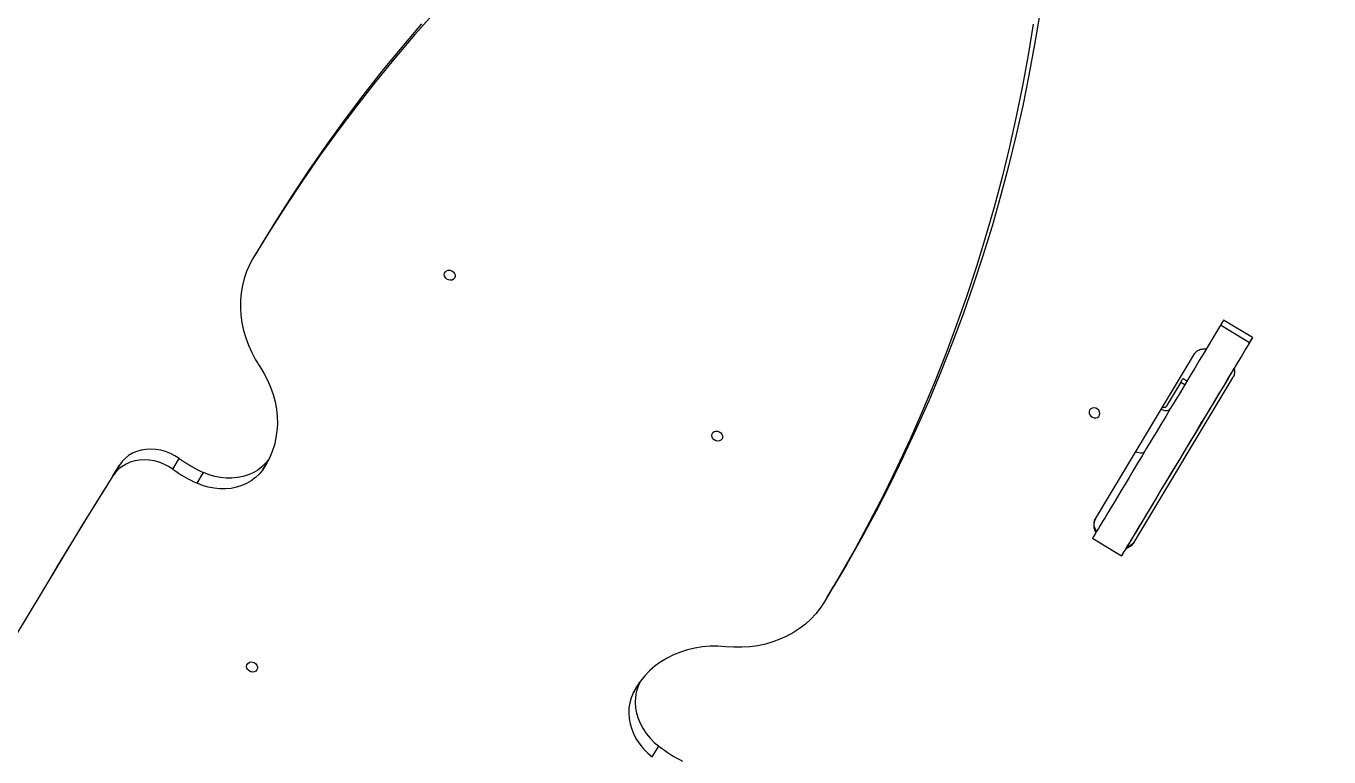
# Model space of a CAD drawing. Header units: millimetres. Extents: x -7098 to 6497, y -6127 to 5201.
# Drawn here: x -1376 to -568, y -225 to 228 of the extents above; entities that cross this region are included whole.
import ezdxf

# ---------------------------------------------------------------- set-up
doc = ezdxf.new("R2010")
doc.units = ezdxf.units.MM
doc.layers.add('DIKOM_ОБЪЕКТ', color=7, linetype='Continuous')
doc.layers.add('DIKOM_РАЗМЕР_ЗОНА', color=7, linetype='Continuous')
doc.styles.add('style1', font='arial.ttf', dxfattribs={"width": 0.8})
doc.dimstyles.new('1-50', dxfattribs={"dimtxt": 300, "dimasz": 200, "dimexe": 100, "dimexo": 0, "dimgap": 100, "dimtad": 1, "dimdec": 0, "dimtxsty": 'style1', "dimcen": 0, "dimclrd": 7, "dimclre": 7, "dimadec": 1, "dimazin": 2, "dimtfac": 1, "dimtdec": 0, "dimtmove": 1, "dimatfit": 3, "dimfxl": 0, "dimlwd": 25, "dimlwe": 18, "dimarcsym": 0})

# ---------------------------------------------------------------- blocks, each defined once
blk = doc.blocks.new('*D19')
at = {"layer": 'Defpoints', "color": 0, "transparency": 16777216}
for p in [(-3422.39, 1730.25), (4498.46, 1730.25), (-3422.39, -5447.23)]:
    blk.add_point(p, dxfattribs=at)
at = {"layer": 'DIKOM_РАЗМЕР_ЗОНА', "color": 7, "lineweight": 18, "transparency": 16777216}
for p, q in [((-3422.39, 1730.25), (-3422.39, -5547.23)), ((4498.46, 1730.25), (4498.46, -5547.23))]:
    blk.add_line(p, q, dxfattribs=at)
at = {"layer": 'DIKOM_РАЗМЕР_ЗОНА', "color": 7, "lineweight": 25, "transparency": 16777216}
blk.add_line((4298.46, -5447.23), (-3222.39, -5447.23), dxfattribs=at)
at = {"layer": 'DIKOM_РАЗМЕР_ЗОНА', "color": 7, "transparency": 16777216}
for points in [[(-3222.39, -5413.9), (-3222.39, -5480.57), (-3422.39, -5447.23)], [(4298.46, -5413.9), (4298.46, -5480.57), (4498.46, -5447.23)]]:
    blk.add_solid(points, dxfattribs=at)
at = {"layer": 'DIKOM_РАЗМЕР_ЗОНА', "color": 0, "transparency": 16777216, "insert": (538.03, -5194.06), "char_height": 300, "attachment_point": 5, "style": 'style1'}
blk.add_mtext('7900', dxfattribs=at)
blk = doc.blocks.new('*D20')
at = {"layer": 'Defpoints', "color": 0, "transparency": 16777216}
for p in [(-611.97, 3700.63), (-5926, -2746.55), (-167.79, -2746.55)]:
    blk.add_point(p, dxfattribs=at)
at = {"layer": 'DIKOM_РАЗМЕР_ЗОНА', "color": 7, "lineweight": 18, "transparency": 16777216}
for p, q in [((-611.97, 3700.63), (-6026, 3700.63)), ((-167.79, -2746.55), (-6026, -2746.55))]:
    blk.add_line(p, q, dxfattribs=at)
at = {"layer": 'DIKOM_РАЗМЕР_ЗОНА', "color": 7, "lineweight": 25, "transparency": 16777216}
blk.add_line((-5926, 3500.63), (-5926, -2546.55), dxfattribs=at)
at = {"layer": 'DIKOM_РАЗМЕР_ЗОНА', "color": 7, "transparency": 16777216}
for points in [[(-5959.34, 3500.63), (-5892.67, 3500.63), (-5926, 3700.63)], [(-5959.34, -2546.55), (-5892.67, -2546.55), (-5926, -2746.55)]]:
    blk.add_solid(points, dxfattribs=at)
at = {"layer": 'DIKOM_РАЗМЕР_ЗОНА', "color": 0, "transparency": 16777216, "insert": (-6179.18, 477.04), "char_height": 300, "attachment_point": 5, "rotation": 90, "style": 'style1'}
blk.add_mtext('6450', dxfattribs=at)
blk = doc.blocks.new('*D18')
at = {"layer": 'Defpoints', "color": 0, "transparency": 16777216}
for p in [(-621.7, 5200.63), (-6648, -4870.84), (-133.42, -4870.84)]:
    blk.add_point(p, dxfattribs=at)
at = {"layer": 'DIKOM_РАЗМЕР_ЗОНА', "color": 7, "lineweight": 18, "transparency": 16777216}
for p, q in [((-621.7, 5200.63), (-6748, 5200.63)), ((-133.42, -4870.84), (-6748, -4870.84))]:
    blk.add_line(p, q, dxfattribs=at)
at = {"layer": 'DIKOM_РАЗМЕР_ЗОНА', "color": 7, "lineweight": 25, "transparency": 16777216}
blk.add_line((-6648, 5000.63), (-6648, -4670.84), dxfattribs=at)
at = {"layer": 'DIKOM_РАЗМЕР_ЗОНА', "color": 7, "transparency": 16777216}
for points in [[(-6681.34, 5000.63), (-6614.67, 5000.63), (-6648, 5200.63)], [(-6681.34, -4670.84), (-6614.67, -4670.84), (-6648, -4870.84)]]:
    blk.add_solid(points, dxfattribs=at)
at = {"layer": 'DIKOM_РАЗМЕР_ЗОНА', "color": 0, "transparency": 16777216, "insert": (-6901.18, 458.27), "char_height": 300, "attachment_point": 5, "rotation": 90, "style": 'style1'}
blk.add_mtext('10100', dxfattribs=at)
blk = doc.blocks.new('*D17')
at = {"layer": 'Defpoints', "color": 0, "transparency": 16777216}
for p in [(-5422.39, 1752.13), (6497.47, 1509.82), (-5422.39, -6026.73)]:
    blk.add_point(p, dxfattribs=at)
at = {"layer": 'DIKOM_РАЗМЕР_ЗОНА', "color": 7, "lineweight": 18, "transparency": 16777216}
for p, q in [((-5422.39, 1752.13), (-5422.39, -6126.73)), ((6497.47, 1509.82), (6497.47, -6126.73))]:
    blk.add_line(p, q, dxfattribs=at)
at = {"layer": 'DIKOM_РАЗМЕР_ЗОНА', "color": 7, "lineweight": 25, "transparency": 16777216}
blk.add_line((6297.47, -6026.73), (-5222.39, -6026.73), dxfattribs=at)
at = {"layer": 'DIKOM_РАЗМЕР_ЗОНА', "color": 7, "transparency": 16777216}
for points in [[(-5222.39, -5993.4), (-5222.39, -6060.07), (-5422.39, -6026.73)], [(6297.47, -5993.4), (6297.47, -6060.07), (6497.47, -6026.73)]]:
    blk.add_solid(points, dxfattribs=at)
at = {"layer": 'DIKOM_РАЗМЕР_ЗОНА', "color": 0, "transparency": 16777216, "insert": (537.54, -5773.56), "char_height": 300, "attachment_point": 5, "style": 'style1'}
blk.add_mtext('11900', dxfattribs=at)

msp = doc.modelspace()

# ---------------------------------------------------------------- linework, layer by layer
at = {"layer": 'DIKOM_ОБЪЕКТ', "color": 7, "linetype": 'Continuous', "lineweight": 15}
for p, q in [((-1229.48, 93.54), (-1233.47, 86.88)), ((-617.28, 31.72), (-635.28, 42.53)), ((-615.33, 34.97), (-633.33, 45.79)), ((-712.8, -77.35), (-651.38, 24.89)), ((-651.38, 24.89), (-651.38, 24.89)), ((-689.07, -92.21), (-627.38, 10.46)), ((-656.04, 7.99), (-658.6, 9.53)), ((-626.91, 15.69), (-628.66, 12.77)), ((-628.66, 12.77), (-628.66, 12.77)), ((-659.94, 7.3), (-669.01, -7.79)), ((-659.94, 7.3), (-657.38, 5.76)), ((-1284.98, -46.64), (-1280.98, -39.99)), ((-1322.08, -50.8), (-1318.08, -44.14)), ((-1229.44, -47.19), (-1225.44, -40.53)), ((-1269.93, -55.35), (-1265.93, -48.69)), ((-714.57, -89.44), (-696.57, -100.26)), ((-694.45, -96.73), (-692.91, -94.16)), ((-1358.58, -109.95), (-1362.58, -116.61)), ((-879.18, -126.01), (-875.18, -119.35)), ((-999.44, -185.38), (-995.44, -178.73)), ((-987.64, -224.96), (-983.64, -218.31))]:
    msp.add_line(p, q, dxfattribs=at)
at = {"layer": 'DIKOM_ОБЪЕКТ', "color": 7, "linetype": 'Continuous', "lineweight": 15, "flags": 128}
for points in [[(-1122.14, 237), (-1134.82, 222.69), (-1147.2, 208.14), (-1159.29, 193.36), (-1171.08, 178.36), (-1182.56, 163.14), (-1193.73, 147.7), (-1204.59, 132.05), (-1215.13, 116.2), (-1225.36, 100.14), (-1235.27, 83.88)], [(-747.35, 235.74), (-750.5, 216.6), (-754.02, 197.57), (-757.89, 178.63), (-762.11, 159.81), (-766.7, 141.1), (-771.64, 122.5), (-776.93, 104.04), (-782.57, 85.7), (-788.56, 67.5), (-794.9, 49.43), (-801.58, 31.52), (-808.61, 13.75), (-815.99, -3.86), (-823.7, -21.31), (-831.75, -38.59), (-840.13, -55.7), (-848.85, -72.63), (-857.9, -89.39), (-867.28, -105.96), (-875.18, -119.35)], [(-1130.82, 229.34), (-1143.2, 214.79), (-1155.29, 200.02), (-1167.08, 185.02), (-1178.56, 169.8), (-1189.73, 154.36), (-1200.59, 138.71), (-1211.13, 122.85), (-1221.36, 106.8), (-1229.48, 93.54)], [(-751.35, 229.08), (-754.5, 209.95), (-758.01, 190.91), (-761.89, 171.98), (-766.11, 153.15), (-770.7, 134.44), (-775.63, 115.85), (-780.93, 97.38), (-786.57, 79.04), (-792.56, 60.84), (-798.9, 42.78), (-805.58, 24.86), (-812.61, 7.1), (-819.98, -10.51), (-827.7, -27.96), (-835.75, -45.24), (-844.13, -62.35), (-852.85, -79.29), (-861.9, -96.05), (-871.28, -112.61), (-880.98, -128.99)], [(-1235.27, 83.88), (-1237.4, 79.94), (-1239.21, 75.83), (-1240.67, 71.57), (-1241.8, 67.18), (-1242.57, 62.68), (-1242.99, 58.1), (-1243.05, 53.46), (-1242.75, 48.78), (-1242.1, 44.09), (-1241.1, 39.41), (-1239.75, 34.76), (-1238.06, 30.16), (-1236.04, 25.64), (-1233.69, 21.23), (-1231.04, 16.93)], [(-1110.25, 71.78), (-1110.91, 71.04), (-1111.82, 70.58), (-1112.9, 70.45), (-1114, 70.65), (-1115.03, 71.17), (-1115.86, 71.96), (-1116.41, 72.92), (-1116.62, 73.95), (-1116.46, 74.94), (-1115.95, 75.78), (-1115.15, 76.39), (-1114.14, 76.69), (-1113.04, 76.66), (-1111.96, 76.29), (-1111.01, 75.63), (-1110.31, 74.75), (-1109.93, 73.74), (-1109.91, 72.71), (-1110.25, 71.78)], [(-635.28, 42.53), (-637.71, 38.49), (-640.25, 34.27), (-642.88, 29.89), (-645.6, 25.36), (-648.4, 20.71), (-651.26, 15.94), (-654.18, 11.08), (-657.14, 6.15), (-660.14, 1.17), (-663.15, -3.85), (-666.18, -8.88), (-669.2, -13.91), (-672.21, -18.92), (-675.19, -23.89), (-678.14, -28.8), (-681.04, -33.62), (-683.88, -38.35), (-686.65, -42.97), (-689.35, -47.44), (-691.95, -51.77), (-694.45, -55.93), (-696.84, -59.91), (-699.11, -63.69), (-701.25, -67.26), (-703.26, -70.6), (-705.12, -73.7), (-706.83, -76.55), (-708.38, -79.13), (-709.77, -81.45), (-711, -83.48), (-712.04, -85.23), (-712.92, -86.68), (-713.61, -87.83), (-714.11, -88.67), (-714.43, -89.21), (-714.57, -89.44), (-714.57, -89.44)], [(-633.33, 45.79), (-633.36, 45.72), (-633.58, 45.36), (-633.98, 44.69), (-634.56, 43.74), (-635.28, 42.53)], [(-617.9, 30.68), (-617.09, 32.03), (-616.4, 33.18), (-615.87, 34.07), (-615.51, 34.66), (-615.34, 34.95), (-615.36, 34.91), (-615.58, 34.54), (-615.98, 33.87), (-616.56, 32.92), (-617.28, 31.72)], [(-617.28, 31.72), (-619.71, 27.68), (-622.25, 23.46), (-624.88, 19.07), (-627.6, 14.55), (-630.4, 9.89), (-633.26, 5.13), (-636.18, 0.27), (-639.14, -4.66), (-642.13, -9.64), (-645.15, -14.66), (-648.18, -19.7), (-651.2, -24.73), (-654.21, -29.74), (-657.19, -34.71), (-660.14, -39.61), (-663.04, -44.44), (-665.88, -49.17), (-668.65, -53.78), (-671.35, -58.26), (-673.95, -62.59), (-676.45, -66.75), (-678.84, -70.73), (-681.11, -74.51), (-683.25, -78.07), (-685.26, -81.41), (-687.12, -84.51), (-688.83, -87.36), (-690.38, -89.95), (-691.77, -92.27), (-693, -94.3), (-694.04, -96.05), (-694.92, -97.5), (-695.61, -98.65), (-696.11, -99.49), (-696.43, -100.03), (-696.57, -100.25), (-696.52, -100.16), (-696.28, -99.77), (-695.85, -99.06), (-695.24, -98.05), (-694.45, -96.73)], [(-1231.04, 16.93), (-1228.48, 12.78), (-1226.25, 8.49), (-1224.34, 4.11), (-1222.79, -0.35), (-1221.58, -4.86), (-1220.74, -9.4), (-1220.26, -13.94), (-1220.14, -18.45), (-1220.4, -22.91), (-1221.02, -27.29), (-1222.01, -31.57), (-1223.35, -35.72), (-1225.05, -39.72), (-1227.08, -43.55), (-1229.44, -47.19)], [(-626.81, 15.78), (-627.34, 14.91), (-628.84, 12.41), (-630.52, 9.61), (-632.38, 6.51), (-634.43, 3.12), (-636.65, -0.58), (-639.04, -4.56), (-641.62, -8.85), (-644.37, -13.42), (-647.29, -18.29), (-650.39, -23.44), (-653.66, -28.88), (-657.11, -34.61), (-660.72, -40.62), (-664.5, -46.91), (-668.45, -53.48), (-672.56, -60.32), (-676.84, -67.44), (-681.28, -74.83), (-685.88, -82.48), (-690.64, -90.4), (-693.16, -94.59)], [(-658.6, 9.53), (-658.67, 9.42), (-658.91, 9.01), (-659.34, 8.3), (-659.94, 7.3)], [(-627.34, 14.98), (-628.02, 13.83), (-628.6, 12.88), (-629.03, 12.16), (-629.3, 11.71), (-629.4, 11.55), (-629.32, 11.67), (-629.07, 12.09), (-628.66, 12.77)], [(-716.4, -9.96), (-716.74, -10.89), (-716.71, -11.92), (-716.33, -12.93), (-715.63, -13.81), (-714.69, -14.47), (-713.61, -14.84), (-712.5, -14.87), (-711.49, -14.57), (-710.69, -13.96), (-710.19, -13.12), (-710.03, -12.13), (-710.23, -11.1), (-710.78, -10.14), (-711.61, -9.35), (-712.64, -8.83), (-713.75, -8.63), (-714.82, -8.76), (-715.74, -9.23), (-716.4, -9.96)], [(-672.04, -9.51), (-671.09, -9.88), (-670.05, -10.17), (-669.08, -10.31), (-668.19, -10.29), (-667.44, -10.12), (-666.85, -9.79), (-666.44, -9.33)], [(-645.77, -15.71), (-645.86, -15.87), (-646.15, -16.34), (-646.58, -17.07), (-647.13, -17.97), (-647.72, -18.96), (-648.29, -19.91), (-648.79, -20.74), (-649.16, -21.35), (-649.35, -21.67), (-649.35, -21.67), (-649.15, -21.35), (-648.79, -20.74), (-648.29, -19.91), (-647.72, -18.96), (-647.13, -17.97), (-646.58, -17.07), (-646.15, -16.34), (-645.86, -15.87), (-645.77, -15.71)], [(-944.36, -27.89), (-945.02, -28.63), (-945.94, -29.09), (-947.01, -29.23), (-948.12, -29.02), (-949.15, -28.5), (-949.98, -27.72), (-950.53, -26.76), (-950.73, -25.73), (-950.57, -24.73), (-950.07, -23.89), (-949.26, -23.28), (-948.26, -22.98), (-947.15, -23.02), (-946.07, -23.38), (-945.13, -24.04), (-944.43, -24.93), (-944.05, -25.94), (-944.02, -26.96), (-944.36, -27.89)], [(-1280.98, -39.99), (-1283.66, -38.26), (-1286.5, -36.82), (-1289.45, -35.67), (-1292.49, -34.84), (-1295.56, -34.34), (-1298.62, -34.17), (-1301.63, -34.34), (-1304.56, -34.84), (-1307.35, -35.66), (-1309.97, -36.8), (-1312.38, -38.24), (-1314.56, -39.96), (-1316.47, -41.94), (-1318.08, -44.14)], [(-682.3, -35.73), (-682.71, -36.19), (-683.3, -36.52), (-684.06, -36.69), (-684.94, -36.71), (-685.92, -36.57), (-686.95, -36.29), (-687.9, -35.91)], [(-1318.08, -44.14), (-1337.56, -75.39), (-1356.71, -106.84), (-1358.58, -109.95)], [(-1284.98, -46.64), (-1287.66, -44.92), (-1290.49, -43.48), (-1293.45, -42.33), (-1296.49, -41.5), (-1299.56, -41), (-1302.62, -40.83), (-1305.63, -40.99), (-1308.55, -41.49), (-1311.35, -42.32), (-1313.97, -43.46), (-1316.38, -44.9), (-1318.56, -46.62), (-1320.47, -48.59), (-1322.08, -50.8)], [(-1229.44, -47.19), (-1231.45, -49.66), (-1233.76, -51.88), (-1236.34, -53.84), (-1239.17, -55.5), (-1242.22, -56.84), (-1245.44, -57.86), (-1248.81, -58.54), (-1252.29, -58.87), (-1255.84, -58.85), (-1259.41, -58.49), (-1262.98, -57.77), (-1266.5, -56.72), (-1269.93, -55.35)], [(-1225.44, -40.53), (-1227.45, -43), (-1229.76, -45.23), (-1232.34, -47.18), (-1235.17, -48.84), (-1238.22, -50.19), (-1241.44, -51.2), (-1244.81, -51.88), (-1248.29, -52.22), (-1251.84, -52.2), (-1255.42, -51.83), (-1258.98, -51.12), (-1262.5, -50.07), (-1265.93, -48.69)], [(-1322.08, -50.8), (-1341.56, -82.05), (-1360.71, -113.5), (-1379.55, -145.14), (-1398.06, -176.97), (-1416.25, -208.99), (-1434.11, -241.2), (-1451.64, -273.59), (-1468.84, -306.16), (-1485.72, -338.91), (-1502.26, -371.84)], [(-693.15, -94.56), (-692.75, -93.91), (-692.4, -93.31), (-692.23, -93.04), (-692.26, -93.09), (-692.49, -93.47), (-692.91, -94.16)], [(-880.98, -128.99), (-883.46, -132.73), (-886.24, -136.25), (-889.31, -139.55), (-892.66, -142.6), (-896.27, -145.39), (-900.12, -147.91), (-904.19, -150.14), (-908.45, -152.08), (-912.9, -153.71), (-917.51, -155.02), (-922.25, -156.01), (-927.1, -156.68), (-932.04, -157.02), (-937.04, -157.02), (-942.08, -156.69)], [(-942.08, -156.69), (-946.95, -156.39), (-951.78, -156.42), (-956.54, -156.8), (-961.21, -157.52), (-965.76, -158.57), (-970.16, -159.96), (-974.4, -161.66), (-978.43, -163.68), (-982.25, -166), (-985.82, -168.61), (-989.14, -171.49), (-992.17, -174.62), (-994.91, -178), (-997.34, -181.59), (-999.44, -185.38)], [(-1232.8, -171.02), (-1233.46, -171.76), (-1234.38, -172.22), (-1235.45, -172.35), (-1236.56, -172.15), (-1237.59, -171.63), (-1238.42, -170.84), (-1238.97, -169.89), (-1239.17, -168.85), (-1239.01, -167.86), (-1238.51, -167.02), (-1237.71, -166.41), (-1236.7, -166.11), (-1235.59, -166.14), (-1234.51, -166.51), (-1233.57, -167.17), (-1232.87, -168.05), (-1232.49, -169.06), (-1232.46, -170.09), (-1232.8, -171.02)], [(-999.44, -185.38), (-1000.68, -188.32), (-1001.56, -191.4), (-1002.07, -194.6), (-1002.21, -197.88), (-1001.97, -201.19), (-1001.35, -204.52), (-1000.37, -207.82), (-999.03, -211.04), (-997.35, -214.17), (-995.35, -217.15), (-993.04, -219.97), (-990.46, -222.58), (-987.64, -224.96)], [(-995.44, -178.73), (-996.68, -181.66), (-997.56, -184.75), (-998.07, -187.94), (-998.21, -191.22), (-997.97, -194.54), (-997.35, -197.87), (-996.37, -201.16), (-995.03, -204.39), (-993.35, -207.51), (-991.35, -210.5), (-989.04, -213.31), (-986.46, -215.93), (-983.64, -218.31)]]:
    msp.add_lwpolyline(points, dxfattribs=at)
at = {"layer": 'DIKOM_ОБЪЕКТ', "color": 7, "linetype": 'Continuous', "lineweight": 15}
for centre, radius, start, end in [((-670.33, -6.38), 1.93, 243.29706, 313.33845), ((-1228.85, 32.75), 89.49, 234.37544, 245.52183), ((-1232.85, 26.09), 89.48, 234.37474, 245.52174), ((-705.37, -81.42), 8.48, 151.27373, 212.64588), ((-695.77, -88.05), 7.89, 284.22787, 328.19231), ((-695.51, -87.61), 7.89, 284.2296, 328.19058), ((-929.12, -147.3), 89.53, 232.48084, 243.62236)]:
    msp.add_arc(centre, radius, start, end, dxfattribs=at)
for points, knots in [([(-350.08, -200.49), (-350.09, -198.25), (-350.11, -191.78), (-350.38, -181.06), (-350.99, -168.31), (-351.92, -155.55), (-353.14, -142.76), (-354.67, -129.97), (-356.5, -117.17), (-358.63, -104.38), (-361.06, -91.59), (-363.79, -78.82), (-366.82, -66.07), (-370.15, -53.35), (-373.77, -40.66), (-377.69, -28.02), (-381.9, -15.41), (-386.39, -2.87), (-391.18, 9.63), (-396.24, 22.05), (-401.59, 34.41), (-407.22, 46.68), (-413.13, 58.88), (-419.31, 70.98), (-425.76, 82.99), (-432.48, 94.9), (-439.47, 106.71), (-446.71, 118.4), (-454.21, 129.97), (-461.97, 141.41), (-469.97, 152.73), (-478.22, 163.91), (-486.72, 174.96), (-495.45, 185.85), (-504.41, 196.6), (-513.61, 207.18), (-523.02, 217.61), (-532.66, 227.87), (-542.51, 237.95), (-552.58, 247.86), (-562.84, 257.59), (-573.31, 267.13), (-583.98, 276.48), (-594.83, 285.63), (-605.87, 294.58), (-617.08, 303.33), (-628.47, 311.87), (-640.03, 320.18), (-649.61, 326.84), (-655.37, 330.67), (-657.18, 331.86)], [0, 0, 0, 0, 0.011262, 0.032523, 0.053786, 0.07505, 0.096315, 0.117582, 0.138851, 0.160121, 0.181393, 0.202666, 0.22394, 0.245215, 0.266492, 0.28777, 0.309049, 0.330329, 0.351611, 0.372893, 0.394176, 0.41546, 0.436744, 0.45803, 0.479316, 0.500603, 0.52189, 0.543178, 0.564467, 0.585756, 0.607045, 0.628335, 0.649626, 0.670916, 0.692207, 0.713498, 0.73479, 0.756082, 0.777374, 0.798666, 0.819958, 0.841251, 0.862543, 0.883836, 0.905129, 0.926422, 0.947715, 0.969008, 0.990301, 1, 1, 1, 1]), ([(-651.38, 24.89), (-651.3, 25.01), (-650.98, 25.51), (-650.31, 26.23), (-649.27, 26.96), (-648.08, 27.52), (-646.69, 27.87), (-645.32, 28.02), (-644.42, 27.93), (-644.07, 27.9)], [0, 0, 0, 0, 0.067753, 0.262045, 0.425188, 0.579607, 0.743354, 0.900967, 1, 1, 1, 1]), ([(-626.89, 15.65), (-626.86, 15.56), (-626.67, 15.01), (-626.56, 14.04), (-626.57, 12.77), (-626.82, 11.55), (-627.18, 10.84), (-627.38, 10.46)], [0, 0, 0, 0, 0.042047, 0.263158, 0.491203, 0.730533, 1, 1, 1, 1]), ([(-712.03, -85.22), (-712.09, -85.14), (-712.48, -84.62), (-712.95, -83.61), (-713.42, -82.25), (-713.63, -80.92), (-713.61, -79.65), (-713.36, -78.44), (-712.99, -77.72), (-712.8, -77.35)], [0, 0, 0, 0, 0.028461, 0.178906, 0.330671, 0.485158, 0.644507, 0.811713, 1, 1, 1, 1]), ([(-688.8, -91.77), (-688.88, -91.9), (-689.2, -92.39), (-689.86, -93.11), (-690.91, -93.84), (-691.99, -94.37), (-692.82, -94.55), (-693.18, -94.63)], [0, 0, 0, 0, 0.09641, 0.372848, 0.604983, 0.824715, 1, 1, 1, 1])]:
    msp.add_open_spline(points, degree=3, knots=knots, dxfattribs=at)

# ---------------------------------------------------------------- dimensions: what is measured, and where the dimension line sits
at = {"layer": 'DIKOM_РАЗМЕР_ЗОНА'}
for base, p1, p2, text, picture, middle in [((-6648, -4870.84), (-621.7, 5200.63), (-133.42, -4870.84), '10100', '*D18', (-6648, 458.27)), ((-5926, -2746.55), (-611.97, 3700.63), (-167.79, -2746.55), '6450', '*D20', (-5926, 477.04))]:
    dim = msp.add_linear_dim(base=base, p1=p1, p2=p2, angle=90, text=text, dimstyle='1-50', override={"dimscale": 1, "dimtix": 0, "dimtofl": 1, "dimtmove": 1, "dimatfit": 3}, dxfattribs=at)
    dim.commit()
    dim.dimension.update_dxf_attribs({"geometry": picture, "text_midpoint": middle, "dimtype": 160})
for base, p1, p2, text, picture, middle in [((-5422.39, -6026.73), (6497.47, 1509.82), (-5422.39, 1752.13), '11900', '*D17', (537.54, -6026.73)), ((-3422.39, -5447.23), (4498.46, 1730.25), (-3422.39, 1730.25), '7900', '*D19', (538.03, -5447.23))]:
    dim = msp.add_linear_dim(base=base, p1=p1, p2=p2, text=text, dimstyle='1-50', override={"dimscale": 1, "dimtix": 0, "dimtofl": 1, "dimtmove": 1, "dimatfit": 3}, dxfattribs=at)
    dim.commit()
    dim.dimension.update_dxf_attribs({"geometry": picture, "text_midpoint": middle, "dimtype": 160})

doc.saveas('drawing.dxf')
